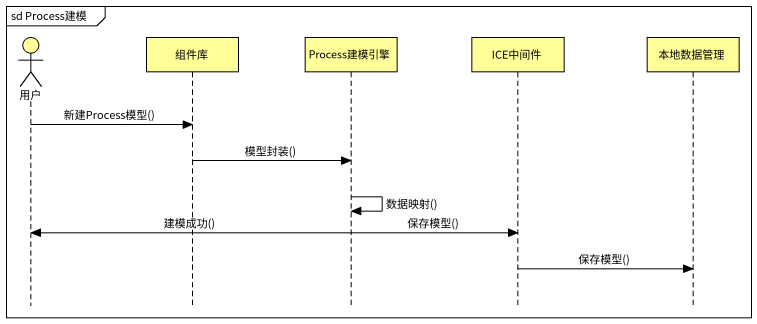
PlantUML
@startuml
mainframe sd Process建模
hide footbox
actor 用户 #FFFE99
participant 组件库 #FFFE99
participant Process建模引擎 #FFFE99
participant ICE中间件 #FFFE99
participant 本地数据管理 #FFFE99

用户 -> 组件库 : 新建Process模型()
组件库 -> Process建模引擎 : 模型封装()
Process建模引擎 -> Process建模引擎 : 数据映射()
Process建模引擎 -> ICE中间件 : 保存模型()
Process建模引擎 -> 用户 : 建模成功()
ICE中间件 -> 本地数据管理 : 保存模型()
@enduml
